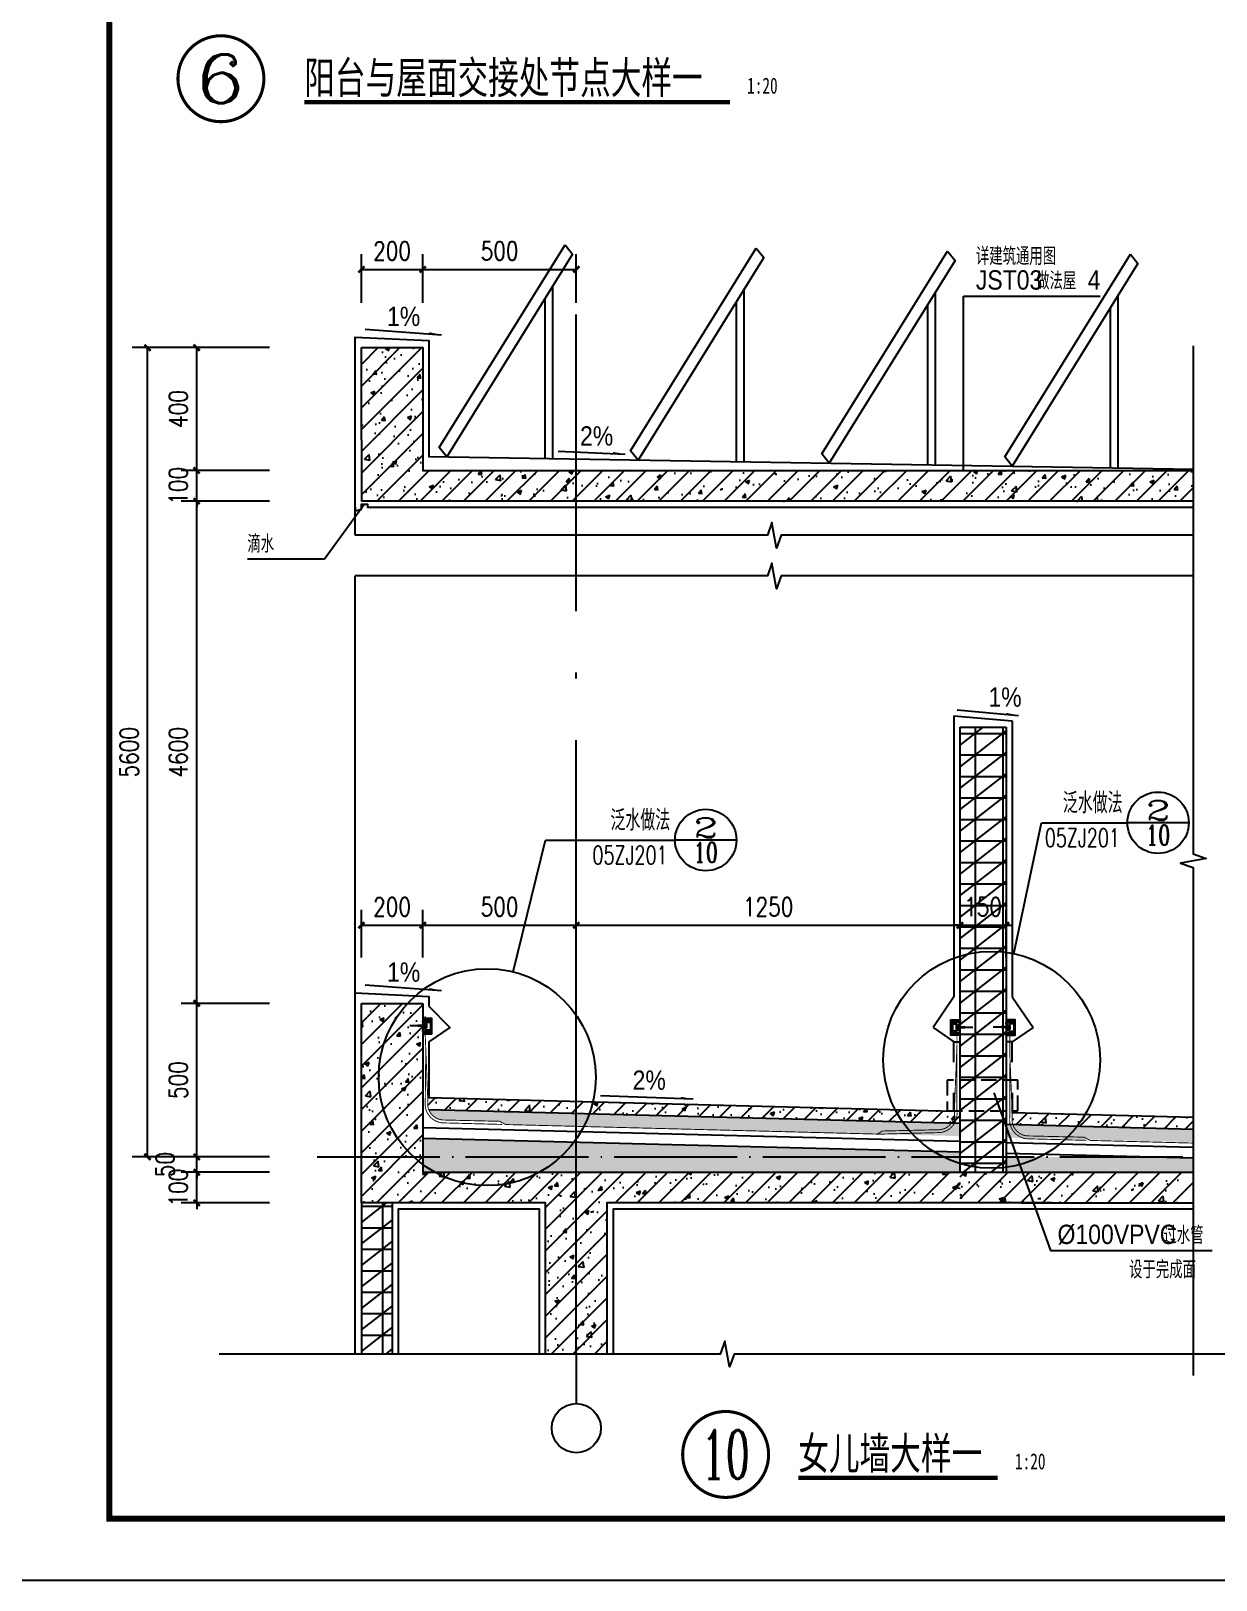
# Model space of a CAD drawing. Extents: x 718358 to 1668613, y -348838 to -159582.
# Drawn here: x 885933 to 889793, y -348838 to -343792 of the extents above; entities that cross this region are included whole.
import ezdxf
from ezdxf.enums import TextEntityAlignment as Align

# ---------------------------------------------------------------- set-up
doc = ezdxf.new("R2010")
doc.units = 0
doc.header["$LTSCALE"] = 1000
doc.linetypes.add('DASH', pattern=[0.35, 0.25, -0.1])
doc.linetypes.add('DOTE', pattern=[2.42, 2, -0.2, 0.02, -0.2])
for name, color, linetype in [('AXIS_TEXT', 7, 'Continuous'), ('PUB_TEXT', 10, 'Continuous'), ('建-可见线', 7, 'Continuous'), ('建-图例填充', 251, 'Continuous'), ('建-图框', 4, 'Continuous'), ('建-墙体', 2, 'Continuous'), ('建-尺寸', 73, 'Continuous'), ('建-引出', 3, 'Continuous'), ('建-符号', 3, 'Continuous'), ('建-符号说明', 7, 'Continuous'), ('建-索引', 3, 'Continuous'), ('建-轮廓线', 7, 'Continuous'), ('建-轴标', 3, 'Continuous'), ('建-轴网', 14, 'DOTE'), ('建-阳台', 5, 'Continuous'), ('立面中线', 7, 'Continuous')]:
    doc.layers.add(name, color=color, linetype=linetype)
doc.styles.add('_TCH_DIM', font='gt单线西文.shx', dxfattribs={"width": 0.8, "bigfont": 'gt单线中文.shx'})
doc.styles.add('_TCH_LABEL', font='COMPLEX', dxfattribs={"bigfont": 'GBCBIG'})
doc.styles.add('COMPLEX', font='COMPLEX')
doc.styles.add('DIM_FONT', font='SIMPLEX.shx', dxfattribs={"width": 0.8, "bigfont": 'GBCBIG.shx'})
doc.styles.add('黑体字', font='simhei.ttf', dxfattribs={"width": 0.7})
doc.dimstyles.new('DIMN20', dxfattribs={"dimscale": 0.2, "dimtxt": 300, "dimasz": 100, "dimexe": 250, "dimexo": 300, "dimgap": 150, "dimtad": 1, "dimdec": 0, "dimzin": 0, "dimdsep": 46, "dimtxsty": 'DIM_FONT', "dimblk": 'ARCHTICK', "dimcen": 0.09, "dimdle": 1, "dimclrt": 7, "dimazin": 2, "dimtfac": 1, "dimtdec": 0, "dimtix": 1, "dimtmove": 2, "dimatfit": 3, "dimldrblk": 'ARCHTICK', "dimfxl": 1, "dimtolj": 1, "dimtzin": 0, "dimarcsym": 0})
pattern_1 = [(45, (-35014.123, -8180.87), (-35.355339, 35.355339), []), (50, (-35014.12, -8180.87), (143.452037, -12.550427), [15, -165]), (355, (-35014.12, -8180.87), (-27.750267, 150.438427), [12, -132]), (100.4514, (-35002.17, -8181.92), (115.701876, 137.887908), [12.748038, -140.228422]), (46.1842, (-35014.12, -8140.87), (213.44821, -33.103803), [22.5, -247.5]), (96.6356, (-34996.34, -8143.63), (186.93254, 194.823574), [19.12206, -210.3426]), (351.1842, (-35014.12, -8140.87), (186.93239, 194.82372), [18, -198]), (21, (-34994.12, -8150.87), (119.38141, -80.523778), [15, -165]), (326, (-34994.12, -8150.87), (48.663066, 145.03001), [12, -132]), (71.4514, (-34984.18, -8157.58), (168.044526, 64.5061), [12.748038, -140.228422]), (37.5, (-35014.123, -8180.87), (2.431971, 66.5787708), [0, -130.4, 0, -134, 0, -132.5]), (7.5, (-35014.12, -8180.87), (52.6139075, 78.8823424), [0, -76.4, 0, -127.4, 0, -50.5]), (327.5, (-35058.723, -8180.87), (106.7644872, -4.5109743), [0, -50, 0, -156, 0, -207]), (317.5, (-35078.72, -8180.87), (116.637234, 20.0209965), [0, -65, 0, -103.6, 0, -147])]

# ---------------------------------------------------------------- blocks, each defined once
blk = doc.blocks.new('d')
at = {"layer": '建-可见线', "color": 1, "ltscale": 0.0001}
for p in [(463200.5, 75059.6), (463200.5, 75056)]:
    blk.add_line(p, (463148.4, 75057.8), dxfattribs=at)
at = {"layer": '建-可见线', "color": 1}
for points in [[(463190.1, 75036.7), (463190.1, 75031.7), (463220, 75031.7), (463220, 75081.7), (463190.1, 75081.7), (463190.1, 75076.7), (463215, 75076.7), (463215, 75036.7)], [(463200.5, 75063.8), (463202.3, 75063.8), (463202.3, 75051.7), (463200.5, 75051.7)]]:
    blk.add_lwpolyline(points, close=True, dxfattribs=at)
blk.add_lwpolyline([(463198.7, 75049.7, 0.414214), (463203.7, 75044.7), (463212.2, 75044.7), (463212.2, 75039.7), (463190.5, 75039.7), (463190.5, 75044.7), (463190.7, 75044.7, 0.414214), (463193.7, 75047.7), (463193.7, 75065.4, 0.414214), (463190.7, 75068.4), (463190.5, 75068.4), (463190.5, 75073.4), (463212.2, 75073.4), (463212.2, 75068.4), (463203.7, 75068.4, 0.414214), (463198.7, 75063.4)], format="xyb", close=True, dxfattribs=at)
blk = doc.blocks.new('_ArchTick')
at = {"color": 0, "linetype": 'ByBlock', "const_width": 0.4}
blk.add_lwpolyline([(-0.5, -0.5), (0.5, 0.5)], dxfattribs=at)
blk = doc.blocks.new('*D2846')
at = {"layer": 'Defpoints', "color": 0, "transparency": 16777216}
for p in [(886472.6, -347509.3), (886769.3, -347509.3), (886769.3, -347609.3)]:
    blk.add_point(p, dxfattribs=at)
at = {"layer": '建-尺寸', "color": 0, "lineweight": -2, "transparency": 16777216}
for p, q in [((886472.6, -347509.3), (886472.6, -347489.3)), ((886709.3, -347509.3), (886422.6, -347509.3)), ((886472.6, -347609.3), (886472.6, -347509.3)), ((886709.3, -347609.3), (886422.6, -347609.3)), ((886472.6, -347609.3), (886472.6, -347629.3))]:
    blk.add_line(p, q, dxfattribs=at)
at = {"layer": '建-尺寸', "color": 0, "lineweight": -2, "transparency": 16777216, "xscale": 20, "yscale": 20, "zscale": 20}
for p, rotation in [((886472.6, -347509.3), 270), ((886472.6, -347609.3), 90)]:
    blk.add_blockref('_ArchTick', p, dxfattribs=dict(at, rotation=rotation))
at = {"layer": '建-尺寸', "color": 7, "transparency": 16777216, "insert": (886412.6, -347559.3), "char_height": 60, "attachment_point": 5, "rotation": 90, "style": 'DIM_FONT'}
blk.add_mtext('\\A1;100', dxfattribs=at)
blk = doc.blocks.new('*D2847')
at = {"layer": 'Defpoints', "color": 0, "transparency": 16777216}
for p in [(886472.6, -347459.3), (886769.3, -347459.3), (886769.3, -347509.3)]:
    blk.add_point(p, dxfattribs=at)
at = {"layer": '建-尺寸', "color": 0, "lineweight": -2, "transparency": 16777216}
for p, q in [((886472.6, -347459.3), (886472.6, -347439.3)), ((886709.3, -347459.3), (886422.6, -347459.3)), ((886472.6, -347509.3), (886472.6, -347459.3)), ((886709.3, -347509.3), (886422.6, -347509.3)), ((886472.6, -347509.3), (886472.6, -347529.3))]:
    blk.add_line(p, q, dxfattribs=at)
at = {"layer": '建-尺寸', "color": 0, "lineweight": -2, "transparency": 16777216, "xscale": 20, "yscale": 20, "zscale": 20}
for p, rotation in [((886472.6, -347459.3), 270), ((886472.6, -347509.3), 90)]:
    blk.add_blockref('_ArchTick', p, dxfattribs=dict(at, rotation=rotation))
at = {"layer": '建-尺寸', "color": 7, "transparency": 16777216, "insert": (886369.6, -347484.3), "char_height": 60, "attachment_point": 5, "rotation": 90, "style": 'DIM_FONT'}
blk.add_mtext('\\A1;50', dxfattribs=at)
blk = doc.blocks.new('*D2848')
at = {"layer": 'Defpoints', "color": 0, "transparency": 16777216}
for p in [(886472.6, -346959.3), (886769.3, -346959.3), (886769.3, -347459.3)]:
    blk.add_point(p, dxfattribs=at)
at = {"layer": '建-尺寸', "color": 0, "lineweight": -2, "transparency": 16777216}
for p, q in [((886709.3, -346959.3), (886422.6, -346959.3)), ((886472.6, -347459.5), (886472.6, -346959.1)), ((886709.3, -347459.3), (886422.6, -347459.3))]:
    blk.add_line(p, q, dxfattribs=at)
at = {"layer": '建-尺寸', "color": 0, "lineweight": -2, "transparency": 16777216, "xscale": 20, "yscale": 20, "zscale": 20}
for p, rotation in [((886472.6, -346959.3), 90), ((886472.6, -347459.3), 270)]:
    blk.add_blockref('_ArchTick', p, dxfattribs=dict(at, rotation=rotation))
at = {"layer": '建-尺寸', "color": 7, "transparency": 16777216, "insert": (886412.6, -347209.3), "char_height": 60, "attachment_point": 5, "rotation": 90, "style": 'DIM_FONT'}
blk.add_mtext('\\A1;500', dxfattribs=at)
blk = doc.blocks.new('*D2849')
at = {"layer": 'Defpoints', "color": 0, "transparency": 16777216}
for p in [(886472.6, -345323.4), (886769.3, -345323.4), (886769.3, -346959.3)]:
    blk.add_point(p, dxfattribs=at)
at = {"layer": '建-尺寸', "color": 0, "lineweight": -2, "transparency": 16777216}
for p, q in [((886709.3, -345323.4), (886422.6, -345323.4)), ((886472.6, -346959.5), (886472.6, -345323.2)), ((886709.3, -346959.3), (886422.6, -346959.3))]:
    blk.add_line(p, q, dxfattribs=at)
at = {"layer": '建-尺寸', "color": 0, "lineweight": -2, "transparency": 16777216, "xscale": 20, "yscale": 20, "zscale": 20}
for p, rotation in [((886472.6, -345323.4), 90), ((886472.6, -346959.3), 270)]:
    blk.add_blockref('_ArchTick', p, dxfattribs=dict(at, rotation=rotation))
at = {"layer": '建-尺寸', "color": 7, "transparency": 16777216, "insert": (886412.6, -346141.3), "char_height": 60, "attachment_point": 5, "rotation": 90, "style": 'DIM_FONT'}
blk.add_mtext('\\A1;4600', dxfattribs=at)
blk = doc.blocks.new('*D2850')
at = {"layer": 'Defpoints', "color": 0, "transparency": 16777216}
for p in [(886472.6, -345223.4), (886769.3, -345223.4), (886769.3, -345323.4)]:
    blk.add_point(p, dxfattribs=at)
at = {"layer": '建-尺寸', "color": 0, "lineweight": -2, "transparency": 16777216}
for p, q in [((886709.3, -345223.4), (886422.6, -345223.4)), ((886472.6, -345223.4), (886472.6, -345203.4)), ((886472.6, -345323.4), (886472.6, -345223.4)), ((886709.3, -345323.4), (886422.6, -345323.4)), ((886472.6, -345323.4), (886472.6, -345343.4))]:
    blk.add_line(p, q, dxfattribs=at)
at = {"layer": '建-尺寸', "color": 0, "lineweight": -2, "transparency": 16777216, "xscale": 20, "yscale": 20, "zscale": 20}
for p, rotation in [((886472.6, -345223.4), 270), ((886472.6, -345323.4), 90)]:
    blk.add_blockref('_ArchTick', p, dxfattribs=dict(at, rotation=rotation))
at = {"layer": '建-尺寸', "color": 7, "transparency": 16777216, "insert": (886412.6, -345273.4), "char_height": 60, "attachment_point": 5, "rotation": 90, "style": 'DIM_FONT'}
blk.add_mtext('\\A1;100', dxfattribs=at)
blk = doc.blocks.new('*D2851')
at = {"layer": 'Defpoints', "color": 0, "transparency": 16777216}
for p in [(886472.6, -344823.4), (886769.3, -344823.4), (886769.3, -345223.4)]:
    blk.add_point(p, dxfattribs=at)
at = {"layer": '建-尺寸', "color": 0, "lineweight": -2, "transparency": 16777216}
for p, q in [((886709.3, -344823.4), (886422.6, -344823.4)), ((886472.6, -345223.6), (886472.6, -344823.2)), ((886709.3, -345223.4), (886422.6, -345223.4))]:
    blk.add_line(p, q, dxfattribs=at)
at = {"layer": '建-尺寸', "color": 0, "lineweight": -2, "transparency": 16777216, "xscale": 20, "yscale": 20, "zscale": 20}
for p, rotation in [((886472.6, -344823.4), 90), ((886472.6, -345223.4), 270)]:
    blk.add_blockref('_ArchTick', p, dxfattribs=dict(at, rotation=rotation))
at = {"layer": '建-尺寸', "color": 7, "transparency": 16777216, "insert": (886412.6, -345023.4), "char_height": 60, "attachment_point": 5, "rotation": 90, "style": 'DIM_FONT'}
blk.add_mtext('\\A1;400', dxfattribs=at)
blk = doc.blocks.new('*D2852')
at = {"layer": 'Defpoints', "color": 0, "transparency": 16777216}
for p in [(886312.6, -344823.4), (886769.3, -344823.4), (886769.3, -347459.3)]:
    blk.add_point(p, dxfattribs=at)
at = {"layer": '建-尺寸', "color": 0, "lineweight": -2, "transparency": 16777216}
for p, q in [((886709.3, -344823.4), (886262.6, -344823.4)), ((886312.6, -347459.5), (886312.6, -344823.2)), ((886709.3, -347459.3), (886262.6, -347459.3))]:
    blk.add_line(p, q, dxfattribs=at)
at = {"layer": '建-尺寸', "color": 0, "lineweight": -2, "transparency": 16777216, "xscale": 20, "yscale": 20, "zscale": 20}
for p, rotation in [((886312.6, -344823.4), 90), ((886312.6, -347459.3), 270)]:
    blk.add_blockref('_ArchTick', p, dxfattribs=dict(at, rotation=rotation))
at = {"layer": '建-尺寸', "color": 7, "transparency": 16777216, "insert": (886252.6, -346141.3), "char_height": 60, "attachment_point": 5, "rotation": 90, "style": 'DIM_FONT'}
blk.add_mtext('\\A1;5600', dxfattribs=at)
blk = doc.blocks.new('_AXISO')
blk.add_circle((0, 0), 0.5)
at = {"layer": 'AXIS_TEXT', "style": 'COMPLEX', "width": 1.041667}
blk.add_attdef('A', text='', height=0.56, dxfattribs=at).set_placement((-0.25, -0.28), (0.25, -0.28), align=Align.FIT)
blk = doc.blocks.new('*D2956')
at = {"layer": 'Defpoints', "color": 0, "transparency": 16777216}
for p in [(887709.2, -344568.5), (887209.2, -344737.4), (887709.2, -344737.4)]:
    blk.add_point(p, dxfattribs=at)
at = {"layer": '建-尺寸', "color": 0, "lineweight": -2, "transparency": 16777216}
for p, q in [((887209.2, -344677.4), (887209.2, -344518.5)), ((887709.2, -344677.4), (887709.2, -344518.5)), ((887209, -344568.5), (887709.4, -344568.5))]:
    blk.add_line(p, q, dxfattribs=at)
at = {"layer": '建-尺寸', "color": 0, "lineweight": -2, "transparency": 16777216, "xscale": 20, "yscale": 20, "zscale": 20, "rotation": 180}
blk.add_blockref('_ArchTick', (887209.2, -344568.5), dxfattribs=at)
at = {"layer": '建-尺寸', "color": 0, "lineweight": -2, "transparency": 16777216, "xscale": 20, "yscale": 20, "zscale": 20}
blk.add_blockref('_ArchTick', (887709.2, -344568.5), dxfattribs=at)
at = {"layer": '建-尺寸', "color": 7, "transparency": 16777216, "insert": (887459.2, -344508.5), "char_height": 60, "attachment_point": 5, "style": 'DIM_FONT'}
blk.add_mtext('\\A1;500', dxfattribs=at)
blk = doc.blocks.new('*D2957')
at = {"layer": 'Defpoints', "color": 0, "transparency": 16777216}
for p in [(887209.2, -344568.5), (887009.2, -344737.4), (887209.2, -344737.4)]:
    blk.add_point(p, dxfattribs=at)
at = {"layer": '建-尺寸', "color": 0, "lineweight": -2, "transparency": 16777216}
for p, q in [((887009.2, -344677.4), (887009.2, -344518.5)), ((887209.2, -344677.4), (887209.2, -344518.5)), ((887009, -344568.5), (887209.4, -344568.5))]:
    blk.add_line(p, q, dxfattribs=at)
at = {"layer": '建-尺寸', "color": 0, "lineweight": -2, "transparency": 16777216, "xscale": 20, "yscale": 20, "zscale": 20, "rotation": 180}
blk.add_blockref('_ArchTick', (887009.2, -344568.5), dxfattribs=at)
at = {"layer": '建-尺寸', "color": 0, "lineweight": -2, "transparency": 16777216, "xscale": 20, "yscale": 20, "zscale": 20}
blk.add_blockref('_ArchTick', (887209.2, -344568.5), dxfattribs=at)
at = {"layer": '建-尺寸', "color": 7, "transparency": 16777216, "insert": (887109.2, -344508.5), "char_height": 60, "attachment_point": 5, "style": 'DIM_FONT'}
blk.add_mtext('\\A1;200', dxfattribs=at)
blk = doc.blocks.new('*D2958')
at = {"layer": 'Defpoints', "color": 0, "transparency": 16777216}
for p in [(887209.2, -346704.8), (887009.2, -346870.4), (887209.2, -346870.4)]:
    blk.add_point(p, dxfattribs=at)
at = {"layer": '建-尺寸', "color": 0, "lineweight": -2, "transparency": 16777216}
for p, q in [((887009.2, -346810.4), (887009.2, -346654.8)), ((887209.2, -346810.4), (887209.2, -346654.8)), ((887009, -346704.8), (887209.4, -346704.8))]:
    blk.add_line(p, q, dxfattribs=at)
at = {"layer": '建-尺寸', "color": 0, "lineweight": -2, "transparency": 16777216, "xscale": 20, "yscale": 20, "zscale": 20}
for p, rotation in [((887009.2, -346704.8), 180.0000607843507), ((887209.2, -346704.8), 6.078435064423762e-05)]:
    blk.add_blockref('_ArchTick', p, dxfattribs=dict(at, rotation=rotation))
at = {"layer": '建-尺寸', "color": 7, "transparency": 16777216, "insert": (887109.2, -346644.8), "char_height": 60, "attachment_point": 5, "rotation": 0.0001, "style": 'DIM_FONT'}
blk.add_mtext('\\A1;200', dxfattribs=at)
blk = doc.blocks.new('*D2959')
at = {"layer": 'Defpoints', "color": 0, "transparency": 16777216}
for p in [(887709.2, -346704.8), (887209.2, -346870.4), (887709.2, -346870.4)]:
    blk.add_point(p, dxfattribs=at)
at = {"layer": '建-尺寸', "color": 0, "lineweight": -2, "transparency": 16777216}
for p, q in [((887209.2, -346810.4), (887209.2, -346654.8)), ((887709.2, -346810.4), (887709.2, -346654.8)), ((887209, -346704.8), (887709.4, -346704.8))]:
    blk.add_line(p, q, dxfattribs=at)
at = {"layer": '建-尺寸', "color": 0, "lineweight": -2, "transparency": 16777216, "xscale": 20, "yscale": 20, "zscale": 20}
for p, rotation in [((887209.2, -346704.8), 180.000060784352), ((887709.2, -346704.8), 6.07843519927928e-05)]:
    blk.add_blockref('_ArchTick', p, dxfattribs=dict(at, rotation=rotation))
at = {"layer": '建-尺寸', "color": 7, "transparency": 16777216, "insert": (887459.2, -346644.8), "char_height": 60, "attachment_point": 5, "rotation": 0.0001, "style": 'DIM_FONT'}
blk.add_mtext('\\A1;500', dxfattribs=at)
blk = doc.blocks.new('*D2960')
at = {"layer": 'Defpoints', "color": 0, "transparency": 16777216}
for p in [(888959.2, -346704.8), (887709.2, -346870.4), (888959.2, -346870.4)]:
    blk.add_point(p, dxfattribs=at)
at = {"layer": '建-尺寸', "color": 0, "lineweight": -2, "transparency": 16777216}
for p, q in [((887709.2, -346810.4), (887709.2, -346654.8)), ((888959.2, -346810.4), (888959.2, -346654.8)), ((887709, -346704.8), (888959.4, -346704.8))]:
    blk.add_line(p, q, dxfattribs=at)
at = {"layer": '建-尺寸', "color": 0, "lineweight": -2, "transparency": 16777216, "xscale": 20, "yscale": 20, "zscale": 20}
for p, rotation in [((887709.2, -346704.8), 180.0000607843494), ((888959.2, -346704.8), 6.078434934657131e-05)]:
    blk.add_blockref('_ArchTick', p, dxfattribs=dict(at, rotation=rotation))
at = {"layer": '建-尺寸', "color": 7, "transparency": 16777216, "insert": (888334.2, -346644.8), "char_height": 60, "attachment_point": 5, "rotation": 0.0001, "style": 'DIM_FONT'}
blk.add_mtext('\\A1;1250', dxfattribs=at)
blk = doc.blocks.new('*D2961')
at = {"layer": 'Defpoints', "color": 0, "transparency": 16777216}
for p in [(889109.2, -346704.8), (888959.2, -346870.4), (889109.2, -346870.4)]:
    blk.add_point(p, dxfattribs=at)
at = {"layer": '建-尺寸', "color": 0, "lineweight": -2, "transparency": 16777216}
for p, q in [((888959.2, -346810.4), (888959.2, -346654.8)), ((889109.2, -346810.4), (889109.2, -346654.8)), ((888959.2, -346704.8), (888939.2, -346704.8)), ((888959.2, -346704.8), (889109.2, -346704.8)), ((889109.2, -346704.8), (889129.2, -346704.8))]:
    blk.add_line(p, q, dxfattribs=at)
at = {"layer": '建-尺寸', "color": 0, "lineweight": -2, "transparency": 16777216, "xscale": 20, "yscale": 20, "zscale": 20}
for p, rotation in [((888959.2, -346704.8), 6.078435834666607e-05), ((889109.2, -346704.8), 180.0000607843584)]:
    blk.add_blockref('_ArchTick', p, dxfattribs=dict(at, rotation=rotation))
at = {"layer": '建-尺寸', "color": 7, "transparency": 16777216, "insert": (889034.2, -346644.8), "char_height": 60, "attachment_point": 5, "rotation": 0.0001, "style": 'DIM_FONT'}
blk.add_mtext('\\A1;150', dxfattribs=at)

msp = doc.modelspace()

# ---------------------------------------------------------------- hatches: boundary and pattern name
at = {"layer": '建-图例填充'}
h = msp.add_hatch(dxfattribs=at)
h.set_pattern_fill('钢筋混凝土', color=256, scale=20, style=0)
h.set_pattern_definition(pattern_1)
h.paths.add_polyline_path([(889719.1, -345323.4), (889719.1, -345223.4), (887209.2, -345223.4), (887209.2, -344823.4), (887009.2, -344823.4), (887009.2, -345123.4), (887009.2, -345323.4)])
h = msp.add_hatch(dxfattribs=at)
h.set_pattern_fill('空心砖', color=256, scale=20, style=0)
h.set_pattern_definition([(0, (0, 0), (0, 70), []), (37.875, (80, 0), (-33.9230555, 43.6153314), []), (90, (80, 0), (-90, 6e-15), [])])
h.paths.add_polyline_path([(889109.2, -346059.3), (888959.2, -346059.3), (888959.2, -347013), (888959.2, -347013), (888959.2, -347018), (888959.2, -347018), (888959.2, -347035.5), (889000.9, -347037), (888959.2, -347038.4), (888959.2, -347058), (888959.2, -347058), (888959.2, -347063), (888959.2, -347063), (888959.2, -347509.3), (889109.2, -347509.3), (889109.2, -347038.4), (889067.5, -347037), (889109.2, -347035.5)])
h = msp.add_hatch(dxfattribs=at)
h.set_pattern_fill('钢筋混凝土', color=256, scale=20, style=0)
h.set_pattern_definition([(45, (40120.383, -25487.763), (-35.355339, 35.355339), []), (50, (40120.38, -25487.76), (143.452037, -12.550427), [15, -165]), (355, (40120.38, -25487.76), (-27.750267, 150.438427), [12, -132]), (100.4514, (40132.34, -25488.81), (115.701876, 137.887908), [12.748038, -140.228422]), (46.1842, (40120.38, -25447.76), (213.44821, -33.103803), [22.5, -247.5]), (96.6356, (40138.17, -25450.52), (186.93254, 194.823574), [19.12206, -210.3426]), (351.1842, (40120.38, -25447.76), (186.93239, 194.82372), [18, -198]), (21, (40140.38, -25457.76), (119.38141, -80.523778), [15, -165]), (326, (40140.38, -25457.76), (48.663066, 145.03001), [12, -132]), (71.4514, (40150.33, -25464.47), (168.044526, 64.5061), [12.748038, -140.228422]), (37.5, (40120.383, -25487.763), (2.431971, 66.5787708), [0, -130.4, 0, -134, 0, -132.5]), (7.5, (40120.38, -25487.76), (52.6139075, 78.8823424), [0, -76.4, 0, -127.4, 0, -50.5]), (327.5, (40075.783, -25487.763), (106.7644872, -4.5109743), [0, -50, 0, -156, 0, -207]), (317.5, (40055.78, -25487.76), (116.637234, 20.020996), [0, -65, 0, -103.6, 0, -147])])
h.paths.add_polyline_path([(887009.2, -347609.3), (887609.2, -347609.3), (887609.2, -348101.4), (887809.2, -348101.4), (887809.2, -347609.3), (888959.2, -347609.3), (888959.2, -347509.3), (887209.2, -347509.3), (887209.2, -347197.3), (887167.5, -347195.8), (887209.2, -347194.4), (887209.2, -347059.3), (887209.2, -346959.3), (887009.2, -346959.3)])
h = msp.add_hatch(dxfattribs=at)
h.set_pattern_fill('钢筋混凝土', color=256, scale=20, style=0)
h.set_pattern_definition([(45, (-3637.166, 131.865), (-35.355339, 35.355339), []), (50, (-3637.17, 131.87), (143.452037, -12.550427), [15, -165]), (355, (-3637.17, 131.87), (-27.750267, 150.438427), [12, -132]), (100.4514, (-3625.21, 130.82), (115.701876, 137.887908), [12.748038, -140.228422]), (46.1842, (-3637.17, 171.87), (213.44821, -33.103803), [22.5, -247.5]), (96.6356, (-3619.38, 169.1), (186.93254, 194.823574), [19.12206, -210.3426]), (351.1842, (-3637.17, 171.87), (186.93239, 194.82372), [18, -198]), (21, (-3617.17, 161.87), (119.38141, -80.523778), [15, -165]), (326, (-3617.17, 161.87), (48.663066, 145.03001), [12, -132]), (71.4514, (-3607.22, 155.15), (168.044526, 64.5061), [12.748038, -140.228422]), (37.5, (-3637.166, 131.865), (2.431971, 66.5787708), [0, -130.4, 0, -134, 0, -132.5]), (7.5, (-3637.166, 131.865), (52.6139075, 78.8823424), [0, -76.4, 0, -127.4, 0, -50.5]), (327.5, (-3681.766, 131.865), (106.7644872, -4.5109743), [0, -50, 0, -156, 0, -207]), (317.5, (-3701.77, 131.865), (116.637234, 20.0209965), [0, -65, 0, -103.6, 0, -147])])
h.paths.add_polyline_path([(889367.3, -347321), (889109.2, -347314.3), (889109.2, -347354.3), (889340.8, -347360.3, 0.033631)])
h.paths.add_polyline_path([(889719.1, -347330), (889367.3, -347321, -0.033631), (889340.8, -347360.3), (889719.1, -347370)])
edge = h.paths.add_edge_path()
edge.add_line((888959.2, -347350.5), (888959.2, -347310.5))
edge.add_line((888959.2, -347310.5), (887229.2, -347266))
edge.add_line((887229.2, -347266), (887225.2, -347266))
edge.add_line((887225.2, -347266), (887225.2, -347280.5))
edge.add_arc((887278.2, -347286), 53.3, 174.0788, 202.0274)
edge.add_line((887228.8, -347306), (888959.2, -347350.5))
h = msp.add_hatch(dxfattribs=at)
h.set_pattern_fill('HONEY', color=256, scale=10, style=0)
h.set_pattern_definition([(0, (-3637.166, 131.865), (23.8125, 13.74815), [15.875, -31.75]), (120, (-3637.166, 131.865), (-23.81249716, 13.74815493), [15.875, -31.75]), (60, (-3637.166, 131.865), (2.84e-06, 27.49630493), [-31.75, 15.875])])
h.paths.add_polyline_path([(889340.8, -347360.3), (889109.2, -347354.3), (889109.2, -347395.8), (889303.8, -347400.8, 0.038874)])
h.paths.add_polyline_path([(889719.1, -347370), (889340.8, -347360.3, -0.038874), (889303.8, -347400.8), (889719.1, -347411.5)])
edge = h.paths.add_edge_path()
edge.add_line((888959.2, -347392), (888959.2, -347350.5))
edge.add_line((888959.2, -347350.5), (887228.8, -347306))
edge.add_arc((887278.2, -347286), 53.3, 202.0274, 265.4088)
edge.add_line((887274, -347339.1), (887459.1, -347343.4))
edge.add_line((887459.1, -347343.4), (887479, -347353.9))
edge.add_line((887479, -347353.9), (888959.2, -347392))
h = msp.add_hatch(dxfattribs=at)
h.set_pattern_fill('加气混凝土', color=256, scale=20, style=0)
h.set_pattern_definition([(0, (-3566.37, 58.67), (120, 240), [0, -240]), (0, (-3706.77, 26.27), (120, 240), [0, -240]), (0, (-3628.77, 23.87), (120, 240), [0, -240]), (0, (-3543.57, 94.67), (120, 240), [0, -240]), (0, (-3643.17, 11.87), (120, 240), [0, -240]), (0, (-3519.57, 245.87), (120, 240), [0, -240]), (0, (-3592.77, 226.67), (120, 240), [0, -240]), (0, (-3554.37, 196.67), (120, 240), [0, -240]), (0, (-3749.97, 191.87), (120, 240), [0, -240]), (0, (-3632.37, 181.07), (120, 240), [0, -240]), (0, (-3677.97, 119.87), (120, 240), [0, -240]), (0, (-3675.57, 29.87), (120, 240), [0, -240]), (0, (-3585.57, 20.27), (120, 240), [0, -240]), (0, (-3519.57, 125.87), (120, 240), [0, -240]), (0, (-3743.97, 88.67), (120, 240), [0, -240]), (0, (-3723.57, 129.47), (120, 240), [0, -240]), (0, (-3629.97, 112.67), (120, 240), [0, -240]), (0, (-3663.57, 77.87), (120, 240), [0, -240]), (0, (-3682.77, 157.07), (120, 240), [0, -240]), (0, (-3652.77, 247.07), (120, 240), [0, -240]), (0, (-3734.37, 38.27), (120, 240), [0, -240]), (0, (-3602.37, 197.87), (120, 240), [0, -240]), (0, (-3713.97, 201.47), (120, 240), [0, -240]), (0, (-3733.17, 232.67), (120, 240), [0, -240]), (130.601294, (-3534.309, 170.722), (-599.99999337, 720.00000315), [10.53662, -4414.8444]), (18.434949, (-3551.452, 175.294), (599.9999978, 239.9999982), [10.842096, -1507.05116]), (90, (-3551.45, 165.01), (120, 240), [10.285714, -469.71426]), (161.565051, (-3541.166, 161.58), (-600.000003, 239.9999821), [10.842096, -1507.05116]), (53.1301023, (-3541.166, 161.58), (120.0000002, 240), [11.42857, -1188.5714]), (135, (-3532.02, 39.29), (-120.0000145, 239.999984), [9.697464, -669.12504]), (45, (-3545.74, 39.29), (119.999999, 239.999999), [9.697464, -669.12504]), (135, (-3538.88, 32.44), (-120.0000145, 239.999984), [9.697464, -669.12504]), (45, (-3538.88, 32.44), (119.999999, 239.999999), [9.697464, -669.12504]), (116.56505, (-3647.45, 200.44), (-2e-05, 479.999987), [12.77753, -255.5506]), (180, (-3653.17, 211.87), (-120, 240), [13.714286, -226.2857]), (63.43495, (-3672.6, 200.44), (1e-06, 480), [12.77753, -255.5506]), (116.56505, (-3666.88, 189), (-2e-05, 479.999987), [12.77753, -255.5506]), (0, (-3666.88, 189), (120, 240), [13.714286, -226.2857]), (63.43495, (-3653.17, 189), (1e-06, 480), [12.77753, -255.5506]), (107.102728, (-3557.166, 119.294), (-359.99998624, 1200.00000194), [15.54454, -6513.161]), (143.972626, (-3561.738, 134.15), (-2279.9999711, 1679.9999981), [15.54454, -3248.808]), (180, (-3574.3, 143.3), (-120, 240), [14.85714, -225.14284]), (36.0273733, (-3601.738, 134.15), (2279.99998315, 1679.9999819), [15.54454, -3248.808]), (71.565051, (-3606.31, 120.437), (360.0000018, 1199.999998), [14.456126, -1503.43712]), (107.102728, (-3601.738, 105.579), (-359.99998624, 1200.00000194), [15.54454, -6513.161]), (143.972626, (-3589.166, 96.437), (-2279.9999711, 1679.9999981), [15.54454, -3248.808]), (0, (-3589.17, 96.44), (120, 240), [14.85714, -225.14284]), (36.0273733, (-3574.31, 96.437), (2279.99998315, 1679.9999819), [15.54454, -3248.808]), (71.565051, (-3561.738, 105.58), (360.0000018, 1199.999998), [14.456126, -1503.43712]), (150.255118, (-3554.88, 231.294), (-360.00000085, 239.999997), [9.21401, -1925.72784]), (90, (-3562.88, 226.72), (120, 240), [9.14286, -470.8571]), (29.7448813, (-3562.88, 226.722), (360.0000002, 239.9999989), [9.21401, -1925.72784]), (116.56505, (-3610.88, 61), (-2e-05, 479.999987), [12.77753, -255.5506]), (168.690067, (-3616.595, 72.437), (-1080.0000008, 239.999994), [11.6549, -2435.8742]), (41.1859251, (-3637.166, 66.722), (2999.99998182, 2639.99997692), [12.14874, -5090.3208]), (90, (-3637.17, 55.29), (120, 240), [11.42857, -468.5714]), (138.814074, (-3628.023, 47.294), (-2999.99994668, 2640.00001681), [12.14874, -5090.3208]), (16.6992442, (-3628.023, 47.294), (3959.9999702, 1199.99998743), [11.93178, -4999.415]), (60.9453959, (-3616.595, 50.722), (119.99999968, 239.99999788), [11.766434, -4930.1358]), (109.983106, (-3711.452, 161.579), (-600.00000226, 1679.99999555), [13.3768, -5604.879]), (155.556045, (-3716.023, 174.151), (-1560.00000595, 719.99998504), [13.809194, -5786.0526]), (24.4439547, (-3741.166, 174.151), (1560.00000078, 719.99999654), [13.809194, -5786.0526]), (70.0168934, (-3745.738, 161.579), (600.00000181, 1679.99999583), [13.3768, -5604.879]), (109.983106, (-3741.166, 149.008), (-600.00000226, 1679.99999555), [13.3768, -5604.879]), (160.016893, (-3728.595, 144.437), (-600.00000035, 239.99998907), [13.3768, -2795.751]), (19.9831065, (-3728.595, 144.437), (599.9999967, 239.9999996), [13.3768, -2795.751]), (70.0168934, (-3716.023, 149.008), (600.00000181, 1679.99999583), [13.3768, -5604.879]), (122.005383, (-3622.31, 139.865), (-120.0000161, 239.99998775), [10.78169, -2253.3736]), (18.434949, (-3638.31, 145.58), (599.9999978, 239.9999982), [10.842096, -1507.05116]), (90, (-3638.31, 135.29), (120, 240), [10.285714, -469.71426]), (161.565051, (-3628.023, 131.865), (-600.000003, 239.9999821), [10.842096, -1507.05116]), (54.4623222, (-3628.023, 131.865), (839.99999878, 1199.9999982), [9.83123, -4119.2846]), (116.56505, (-3692.02, 81.58), (-2e-05, 479.999987), [12.77753, -255.5506]), (180, (-3697.74, 93), (-120, 240), [12.57143, -227.42856]), (59.0362434, (-3717.166, 81.58), (120.0000004, 239.99999884), [13.32789, -2785.5288]), (120.963756, (-3710.31, 70.15), (-120.0000164, 239.999989), [13.32789, -2785.5288]), (0, (-3710.3, 70.15), (120, 240), [12.57143, -227.42856]), (63.43495, (-3697.74, 70.15), (1e-06, 480), [12.77753, -255.5506])])
h.paths.add_polyline_path([(889219.8, -347459.3), (889109.2, -347459.3), (889109.2, -347493.3, 0.082458)])
h.paths.add_polyline_path([(889719.1, -347463.7), (889549.1, -347459.3), (889219.8, -347459.3, -0.082458), (889109.2, -347493.3), (889109.2, -347509.3), (889719.1, -347509.3)])
h.paths.add_polyline_path([(888959.2, -347509.3), (888959.2, -347444.1), (887209.2, -347399.1), (887209.2, -347509.3)])
h = msp.add_hatch(dxfattribs=at)
h.set_pattern_fill('钢筋混凝土', color=256, scale=20, style=0)
h.set_pattern_definition(pattern_1)
h.paths.add_polyline_path([(889128.9, -347509.3), (888959.2, -347509.3), (888959.2, -347609.3), (889259.4, -347609.3), (889259.4, -347609.3), (889719.1, -347609.3), (889719.1, -347509.3), (889259.4, -347509.3), (889259.4, -347509.3), (889128.9, -347509.3)])
h = msp.add_hatch(dxfattribs=at)
h.set_pattern_fill('空心砖', color=256, scale=20, style=0)
h.set_pattern_definition([(0, (-490.98, 0), (0, 70), []), (37.875, (-410.98, 0), (-33.9230555, 43.6153314), []), (90, (-410.98, 0), (-90, 6e-15), [])])
h.paths.add_polyline_path([(887109.2, -347609.3), (887009.2, -347609.3), (887009.2, -348101.4), (887109.2, -348101.4)])
at = {"layer": '建-符号'}
for points in [[(887270.1, -344781.5), (887230.2, -344778.6), (887230.6, -344773.2)], [(887868.6, -345170), (887828.6, -345168.3), (887828.9, -345163)], [(889149.1, -346021.7), (889109.2, -346018), (889109.7, -346012.7)], [(887270.1, -346917.5), (887230.2, -346914.5), (887230.6, -346909.2)], [(888089.6, -347270.5), (888049.6, -347269), (888049.8, -347263.6)]]:
    msp.add_hatch(color=256, dxfattribs=at).paths.add_polyline_path(points)

# ---------------------------------------------------------------- linework, layer by layer
at = {"layer": '建-可见线'}
for p, q in [((888939.2, -346022.8), (889129.2, -346039.3)), ((888939.2, -346022.8), (888939.2, -346937.5)), ((889129.2, -346039.3), (889129.2, -346937.5)), ((888939.2, -346937.5), (888871.2, -347038)), ((889129.2, -346937.5), (889197.2, -347038)), ((888871.2, -347038), (888939.2, -347084.5)), ((889197.2, -347038), (889129.2, -347084.5)), ((888939.2, -347084.5), (888959.2, -347084.5)), ((888939.2, -347150.3), (888939.2, -347084.5)), ((889129.2, -347084.5), (889109.2, -347084.5)), ((889129.2, -347150.3), (889129.2, -347084.5))]:
    msp.add_line(p, q, dxfattribs=at)
at = {"layer": '建-可见线', "color": 1}
for p, q in [((888959.2, -347350.5), (887228.8, -347306)), ((888959.2, -347409.2), (887209.2, -347364.2)), ((888959.2, -347444.1), (887209.2, -347399.1)), ((889719.1, -347370), (889109.2, -347354.3)), ((889719.1, -347428.8), (889109.2, -347413.1)), ((889719.1, -347463.7), (889109.2, -347448))]:
    msp.add_line(p, q, dxfattribs=at)
at = {"layer": '建-可见线'}
for points in [[(886989.2, -345355), (886989.2, -344789.3), (887229.2, -344800.6), (887229.2, -345178.4), (889719.1, -345219)], [(886989.2, -345343.4), (886989.2, -345355), (887009.2, -345349.9), (887009.2, -345343.4), (887009.2, -345333.4), (887029.2, -345333.4), (887029.2, -345343.4), (889719.1, -345343.4)], [(886989.2, -348101.4), (886989.2, -346925.3), (887229.2, -346936.5), (887229.2, -346968)], [(887229.2, -346968), (887297.2, -347038), (887229.2, -347084.5)], [(887229.2, -347084.5), (887229.2, -347266), (888939.2, -347309.9), (888939.2, -347250.3)], [(889129.2, -347250.3), (889129.2, -347314.8), (889719.1, -347330)], [(887589.2, -348101.4), (887589.2, -347629.3), (887129.2, -347629.3), (887129.2, -348101.4)], [(889719.1, -347629.3), (887829.2, -347629.3), (887829.2, -348101.4)]]:
    msp.add_lwpolyline(points, dxfattribs=at)
at = {"layer": '建-可见线', "color": 1, "linetype": 'DASH', "ltscale": 0.1, "const_width": 3, "elevation": 0}
for points in [[(888948.5, -347117.1), (888949.2, -347312.1, -0.425737), (888892.5, -347380.1), (888699.2, -347385.3), (887479, -347353.9), (887459.1, -347343.4), (887274, -347339.1, -0.421029), (887225.2, -347280.5), (887225.2, -347265.4), (887217.2, -347066), (887217.2, -346999.9)], [(888949.2, -347031.5), (888949.2, -347097.6), (888941.2, -347297.1), (888941.2, -347312.1, -0.421029), (888892.5, -347370.8), (888707.3, -347375), (888687.4, -347385.5)], [(889121.1, -347051.7), (889121.1, -347117.8), (889129.1, -347317.3), (889129.1, -347332.3, 0.421029), (889177.9, -347391), (889363, -347395.2), (889382.9, -347405.7), (889719.1, -347414.4)], [(887218.9, -347108.8), (887217.2, -347280.5, 0.425737), (887273.9, -347348.5), (887467.2, -347353.6)], [(889121.9, -347137.3), (889121.1, -347332.3, 0.425737), (889177.8, -347400.3), (889371.1, -347405.4)]]:
    msp.add_lwpolyline(points, format="xyb", dxfattribs=at)
at = {"layer": '建-可见线', "linetype": 'DASH', "ltscale": 0.2}
msp.add_lwpolyline([(889147.7, -347309.4), (889147.7, -347209.4), (888917.7, -347209.4), (888917.7, -347309.4), (889147.7, -347309.4)], close=True, dxfattribs=at)
at = {"layer": '建-图框'}
msp.add_lwpolyline([(885687.9, -348837.6), (902507.9, -348837.6), (902507.9, -336957.6), (885687.9, -336957.6)], close=True, dxfattribs=at)
at = {"layer": '建-图框', "const_width": 20}
msp.add_lwpolyline([(886187.9, -348637.6), (902307.9, -348637.6), (902307.9, -337157.6), (886187.9, -337157.6)], close=True, dxfattribs=at)
at = {"layer": '建-墙体'}
for p, q in [((887009.2, -345123.4), (887009.2, -344823.4)), ((887009.2, -345123.4), (887009.2, -345323.4)), ((889719.1, -345323.4), (887009.2, -345323.4)), ((888959.2, -347509.3), (888959.2, -346059.3)), ((888959.2, -346059.3), (889109.2, -346059.3)), ((889109.2, -346059.3), (889109.2, -347509.3)), ((887009.2, -347459.3), (887009.2, -346959.3)), ((887009.2, -346959.3), (887209.2, -346959.3)), ((887209.2, -346959.3), (887209.2, -347509.3)), ((887209.2, -347059.3), (887209.2, -347509.3)), ((887209.2, -347509.3), (888959.2, -347509.3)), ((888959.2, -347509.3), (889719.1, -347509.3)), ((889128.9, -347509.3), (889259.4, -347509.3)), ((887009.2, -347609.3), (887009.2, -348101.4)), ((887109.2, -347609.3), (887109.2, -348101.4)), ((889159.2, -347609.3), (889719.1, -347609.3))]:
    msp.add_line(p, q, dxfattribs=at)
for points in [[(887009.2, -344823.4), (887209.2, -344823.4), (887209.2, -344823.4), (887209.2, -345223.4), (889719.1, -345223.4)], [(887609.2, -348101.4), (887609.2, -347609.3), (887009.2, -347609.3), (887009.2, -346959.3)], [(887209.2, -347259.3), (887209.2, -347259.3), (887209.2, -347509.3), (888159.6, -347509.3)], [(889259.4, -347609.3), (887809.2, -347609.3), (887809.2, -348101.4)]]:
    msp.add_lwpolyline(points, dxfattribs=at)
at = {"layer": '建-引出'}
for p, q in [((888970.7, -345223.4), (888970.7, -344655.3)), ((888970.7, -344655.3), (889415.7, -344655.3)), ((887019.2, -345333.4), (886889.5, -345512)), ((886889.5, -345512), (886637.9, -345512)), ((889069.5, -347250.3), (889253.9, -347764.2)), ((889253.9, -347764.2), (889780.2, -347764.2))]:
    msp.add_line(p, q, dxfattribs=at)
at = {"layer": '建-符号', "const_width": 10}
for points in [[(886691.6, -343947.4, 1), (886411.6, -343947.4, 1)], [(888335.6, -348428.6, 1), (888055.6, -348428.6, 1)]]:
    msp.add_lwpolyline(points, format="xyb", close=True, dxfattribs=at)
at = {"layer": '建-符号', "const_width": 14}
for points in [[(886823.2, -344024), (888209.6, -344024)], [(888432.2, -348505.2), (889082.1, -348505.2)]]:
    msp.add_lwpolyline(points, dxfattribs=at)
at = {"layer": '建-符号'}
for points in [[(887021.2, -344763), (887270.1, -344781.5)], [(889719.1, -344817.7), (889719.1, -346472.2), (889761.1, -346487.5), (889677.1, -346502.3), (889719.1, -346517.2), (889719.1, -348171.7)], [(887650.5, -345160.7), (887868.6, -345170)], [(889719.1, -345434.7), (888376.7, -345434.7), (888361.4, -345476.7), (888346.6, -345392.7), (888331.7, -345434.7), (886989.2, -345434.7)], [(889719.1, -345567), (888376.7, -345567), (888361.4, -345609), (888346.6, -345525), (888331.7, -345567), (886989.2, -345567)], [(888950.2, -346003.2), (889149.1, -346021.7)], [(887021.2, -346898.9), (887270.1, -346917.5)], [(887788.5, -347259.1), (888089.6, -347270.5)], [(889855.5, -348101.4), (888223, -348101.4), (888207.8, -348143.4), (888192.9, -348059.4), (888178, -348101.4), (886545.6, -348101.4)]]:
    msp.add_lwpolyline(points, dxfattribs=at)
at = {"layer": '建-索引'}
for p, q in [((889134.9, -346797.5), (889224.9, -346370.8)), ((889224.9, -346370.8), (889504.3, -346370.8)), ((889704.3, -346370.8), (889504.3, -346370.8)), ((887503.2, -346856.4), (887608.5, -346427.2)), ((887608.5, -346427.2), (888030.8, -346427.2)), ((888230.8, -346427.2), (888030.8, -346427.2))]:
    msp.add_line(p, q, dxfattribs=at)
for centre, radius in [((889604.3, -346370.8), 100), ((888130.8, -346427.2), 100), ((889062, -347143.2), 353.3), ((887419, -347199.6), 353.3)]:
    msp.add_circle(centre, radius, dxfattribs=at)
at = {"layer": '建-轮廓线', "color": 253}
for p, q in [((886989.2, -345434.7), (886989.2, -345355)), ((886989.2, -346925.3), (886989.2, -345567))]:
    msp.add_line(p, q, dxfattribs=at)
at = {"layer": '建-轴标'}
msp.add_line((887709.2, -348101.4), (887709.2, -348263), dxfattribs=at)
at = {"layer": '建-轴网'}
msp.add_line((887709.2, -348101.4), (887709.2, -344715.2), dxfattribs=at)
at = {"layer": '建-轴网', "ltscale": 0.2}
msp.add_line((886864.8, -347459.3), (889719.1, -347459.3), dxfattribs=at)
at = {"layer": '立面中线'}
for p, q in [((887631.7, -344624.1), (887631.7, -345184.9)), ((887606.7, -344664.4), (887606.7, -345184.5)), ((888229.8, -344674.6), (888229.8, -345194.7)), ((888254.8, -344634.3), (888254.8, -345195.1)), ((888877.7, -344644.5), (888877.7, -345205.3)), ((889473.3, -344654.2), (889473.3, -345215)), ((888852.7, -344684.8), (888852.7, -345204.9)), ((889448.3, -344694.5), (889448.3, -345214.6))]:
    msp.add_line(p, q, dxfattribs=at)
for points in [[(887672.5, -344488.8), (887696.9, -344519), (887287.4, -345179.3), (887262.9, -345149.1)], [(888295.6, -344499), (888320, -344529.2), (887910.5, -345189.5), (887886.1, -345159.3)], [(888918.4, -344509.1), (888942.9, -344539.3), (888533.3, -345199.7), (888508.9, -345169.4)], [(889514.1, -344518.9), (889538.5, -344549.1), (889129, -345209.4), (889104.6, -345179.2)]]:
    msp.add_lwpolyline(points, close=True, dxfattribs=at)

# ---------------------------------------------------------------- block references
at = {"layer": '建-轴标', "xscale": 160, "yscale": 160, "zscale": 160}
msp.add_blockref('_AXISO', (887709.2, -348343), dxfattribs=at)
at = {"layer": '建-阳台'}
for p in [(424019.1, -422090.2), (425919.1, -422094.7)]:
    msp.add_blockref('d', p, dxfattribs=at)
at = {"layer": '建-阳台', "xscale": -1}
msp.add_blockref('d', (1352149.3, -422094.7), dxfattribs=at)

# ---------------------------------------------------------------- texts
at = {"layer": 'PUB_TEXT', "style": '_TCH_LABEL'}
for s, height, width, p, p2 in [('6', 158.4, 1.5, (886472.4, -344026.6), (886630.8, -344026.6)), ('10', 158.39, 0.724138, (888116.4, -348507.8), (888274.8, -348507.8))]:
    msp.add_text(s, height=height, dxfattribs=dict(at, width=width)).set_placement(p, p2, align=Align.FIT)
at = {"layer": '建-引出', "style": '_TCH_DIM'}
for s, height, width, p in [('详建筑通用图', 57.32, 0.8, (889010.7, -344554.3)), ('JST03', 63, 0.888889, (889010.7, -344634.3)), ('做法屋', 57.32, 0.8, (889207, -344634.3)), ('4', 63, 0.888889, (889375, -344634.3)), ('滴水', 57.32, 0.8, (886637.9, -345491)), ('%%c100VPVC', 63, 0.888889, (889276.8, -347743.2)), ('过水管', 57.32, 0.8, (889621.9, -347743.2)), ('设于完成面', 57.32, 0.8, (889509.9, -347855.2))]:
    msp.add_text(s, height=height, dxfattribs=dict(at, width=width)).set_placement(p)
at = {"layer": '建-符号', "style": '_TCH_DIM', "width": 0.888889}
for s, p in [('1%', (887092.7, -344753)), ('2%', (887721.4, -345142.5)), ('1%', (889051.7, -345993.2)), ('1%', (887092.7, -346888.9)), ('2%', (887892.6, -347240.9))]:
    msp.add_text(s, height=63, dxfattribs=at).set_placement(p)
at = {"layer": '建-符号说明', "style": '黑体字', "width": 0.7}
for s, height, p in [('阳台与屋面交接处节点大样一', 104.557, (886823.2, -343996, 0)), ('1:20', 52.28, (888265.6, -343996, 0)), ('女儿墙大样一', 104.56, (888432.2, -348477.2, 0)), ('1:20', 52.28, (889138.1, -348477.2, 0))]:
    msp.add_text(s, height=height, dxfattribs=at).set_placement(p)
at = {"layer": '建-索引', "style": '_TCH_LABEL'}
for p in [(889294.2, -346340.1), (887820.6, -346396.5)]:
    msp.add_text('泛水做法', height=67.52, dxfattribs=at).set_placement(p)
for s, width, p, p2 in [('2', 1.875, (889564.1, -346362.8), (889644.6, -346362.8)), ('2', 1.875, (888090.5, -346419.2), (888171, -346419.2)), ('10', 0.905172, (889564.1, -346443.3), (889644.6, -346443.3)), ('10', 0.905172, (888090.5, -346499.7), (888171, -346499.7))]:
    msp.add_text(s, height=64.4, dxfattribs=dict(at, width=width)).set_placement(p, p2, align=Align.FIT)
at = {"layer": '建-索引', "style": '_TCH_LABEL', "width": 0.705882}
for p in [(889235.3, -346449.7), (887761.8, -346506.1)]:
    msp.add_text('05ZJ201', height=59.5, dxfattribs=at).set_placement(p)

# ---------------------------------------------------------------- dimensions: what is measured, and where the dimension line sits
at = {"layer": '建-尺寸'}
for p1, p2, distance, picture, middle in [((887009.2, -344737.4), (887209.2, -344737.4), 168.9, '*D2957', (887109.2, -344508.5)), ((887209.2, -344737.4), (887709.2, -344737.4), 168.9, '*D2956', (887459.2, -344508.5)), ((886769.3, -345223.4), (886769.3, -344823.4), 296.7, '*D2851', (886412.6, -345023.4)), ((886769.3, -345323.4), (886769.3, -345223.4), 296.7, '*D2850', (886412.6, -345273.4)), ((887009.2, -346870.4), (887209.2, -346870.4), 165.7, '*D2958', (887109.2, -346644.8)), ((887209.2, -346870.4), (887709.2, -346870.4), 165.7, '*D2959', (887459.2, -346644.8)), ((887709.2, -346870.4), (888959.2, -346870.4), 165.7, '*D2960', (888334.2, -346644.8)), ((888959.2, -346870.4), (889109.2, -346870.4), 165.7, '*D2961', (889034.2, -346644.8)), ((886769.3, -347459.3), (886769.3, -346959.3), 296.7, '*D2848', (886412.6, -347209.3)), ((886769.3, -347609.3), (886769.3, -347509.3), 296.7, '*D2846', (886412.6, -347559.3))]:
    dim = msp.add_aligned_dim(p1=p1, p2=p2, distance=distance, dimstyle='DIMN20', dxfattribs=at)
    dim.commit()
    dim.dimension.update_dxf_attribs({"geometry": picture, "text_midpoint": middle})
for p1, p2, distance, text, picture, middle in [((886769.3, -347459.3), (886769.3, -344823.4), 456.7, '5600', '*D2852', (886252.6, -346141.3)), ((886769.3, -346959.3), (886769.3, -345323.4), 296.7, '4600', '*D2849', (886412.6, -346141.3))]:
    dim = msp.add_aligned_dim(p1=p1, p2=p2, distance=distance, text=text, dimstyle='DIMN20', dxfattribs=at)
    dim.commit()
    dim.dimension.update_dxf_attribs({"geometry": picture, "text_midpoint": middle})
dim = msp.add_linear_dim(base=(886472.6, -347459.3), p1=(886769.3, -347509.3), p2=(886769.3, -347459.3), angle=90, dimstyle='DIMN20', dxfattribs=at)
dim.commit()
dim.dimension.update_dxf_attribs({"geometry": '*D2847', "text_midpoint": (886369.6, -347484.3), "dimtype": 161})

doc.saveas('drawing.dxf')
